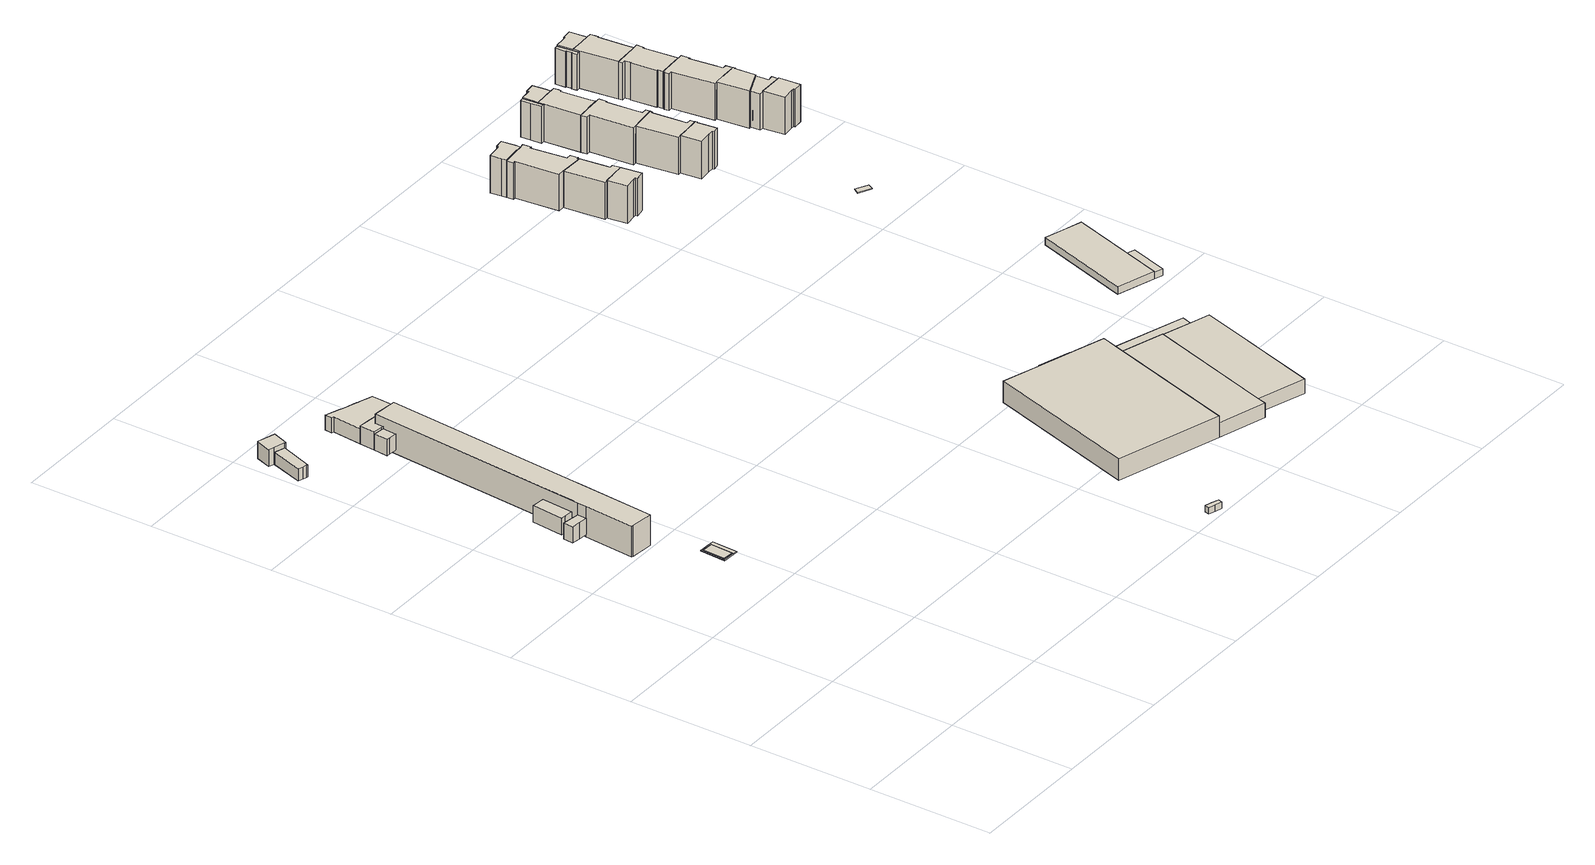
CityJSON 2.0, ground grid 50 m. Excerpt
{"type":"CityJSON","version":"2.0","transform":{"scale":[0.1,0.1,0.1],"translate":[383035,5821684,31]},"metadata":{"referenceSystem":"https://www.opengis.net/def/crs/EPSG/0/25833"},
"CityObjects":{
"building1":{"type":"Building","attributes":{"Gemeindeschluessel":"11000005","BezugspunktDach":"2200","function":"31001_3095","measuredHeight":6.59,"storeysAboveGround":1},"address":[{"country":"Germany","locality":"Berlin","thoroughfareNumber":"54 (4)","thoroughfareName":"Siemensdamm"}],"geometry":[{"type":"Solid","lod":"1","boundaries":[[[[0,1,2,3,4,5]],[[6,7,8,9,10,11]],[[6,11,5,4]],[[7,6,4,3]],[[8,7,3,2]],[[9,8,2,1]],[[10,9,1,0]],[[11,10,0,5]]]]}]},
"building2":{"type":"Building","attributes":{"Gemeindeschluessel":"11000005","BezugspunktDach":"2200","function":"31001_2100","measuredHeight":0.165,"storeysAboveGround":1},"address":[{"country":"Germany","locality":"Berlin","thoroughfareNumber":"62 (13)","thoroughfareName":"Siemensdamm"}],"geometry":[{"type":"Solid","lod":"1","boundaries":[[[[12,13,14,15]],[[16,17,18,19]],[[16,19,15,14]],[[17,16,14,13]],[[18,17,13,12]],[[19,18,12,15]]]]}]},
"building3":{"type":"Building","attributes":{"Gemeindeschluessel":"11000005","BezugspunktDach":"2200","function":"51009_1610","measuredHeight":0.232,"storeysAboveGround":0},"address":[{"country":"Germany","locality":"Berlin"}],"geometry":[{"type":"Solid","lod":"1","boundaries":[[[[20,21,22,23,24,25],[12,15,14,13]],[[26,27,28,29,30,31],[32,33,34,35]],[[26,31,25,24]],[[27,26,24,23]],[[28,27,23,22]],[[29,28,22,21]],[[30,29,21,20]],[[31,30,20,25]],[[32,35,13,14]],[[33,32,14,15]],[[34,33,15,12]],[[35,34,12,13]]]]}]},
"building4":{"type":"Building","attributes":{"Gemeindeschluessel":"11000005","BezugspunktDach":"2200","function":"31001_3095","measuredHeight":6.67,"storeysAboveGround":1},"address":[{"country":"Germany","locality":"Berlin","thoroughfareNumber":"54 (1)","thoroughfareName":"Siemensdamm"}],"geometry":[{"type":"Solid","lod":"1","boundaries":[[[[36,37,38,39,40,41,42,43,44,45]],[[46,47,48,49,50,51,52,53,54,55]],[[46,55,45,44]],[[47,46,44,43]],[[48,47,43,42]],[[49,48,42,41]],[[50,49,41,40]],[[51,50,40,39]],[[52,51,39,38]],[[53,52,38,37]],[[54,53,37,36]],[[55,54,36,45]]]]}]},
"building5":{"type":"Building","attributes":{"Gemeindeschluessel":"11000005","function":"51009_1610"},"address":[{"country":"Germany","locality":"Berlin"}],"children":["building5-1","building5-2"]},
"building5-1":{"type":"BuildingPart","attributes":{"BezugspunktDach":"2200","measuredHeight":7.53,"storeysAboveGround":0},"parents":["building5"],"geometry":[{"type":"MultiSurface","lod":"1","boundaries":[[[56,57,58,59,60,61,62,63]],[[64,65,66,67,68,69,70,71]],[[64,71,63,62]],[[65,64,62,61]],[[66,65,61,60]],[[67,66,60,59]],[[68,67,59,58]],[[69,68,58,57]],[[70,72,73,74,57,56]],[[71,70,56,63]],[[75,73,72,70,76]],[[77,75,69,74,73]]]}]},
"building5-2":{"type":"BuildingPart","attributes":{"BezugspunktDach":"2200","measuredHeight":5.15,"storeysAboveGround":0},"parents":["building5"],"geometry":[{"type":"MultiSurface","lod":"1","boundaries":[[[78,79,80,81,74,73,72,82]],[[70,75,69,68,83,84,85,86]],[[70,86,82,72]],[[68,69,74,81]],[[83,68,81,80]],[[84,83,80,79]],[[85,84,79,78]],[[86,85,78,82]],[[75,70,72,73]],[[75,73,74,69,87]]]}]},
"building6":{"type":"Building","attributes":{"Gemeindeschluessel":"11000005","BezugspunktDach":"2200","function":"31001_3095","measuredHeight":12.48,"storeysAboveGround":1},"address":[{"country":"Germany","locality":"Berlin","thoroughfareNumber":"54 (2)","thoroughfareName":"Siemensdamm"}],"geometry":[{"type":"Solid","lod":"1","boundaries":[[[[88,89,90,91,92,93,94]],[[95,96,97,98,99,100,101]],[[95,101,94,93]],[[96,95,93,92]],[[97,96,92,91]],[[98,97,91,90]],[[99,98,90,89]],[[100,99,89,88]],[[101,100,88,94]]]]}]},
"building7":{"type":"Building","attributes":{"Gemeindeschluessel":"11000005","BezugspunktDach":"2200","function":"51009_1610","measuredHeight":12.48,"storeysAboveGround":0},"address":[{"country":"Germany","locality":"Berlin"}],"geometry":[{"type":"Solid","lod":"1","boundaries":[[[[88,89,102,103,90,104,91,105,106,107,92,93,94]],[[95,96,108,109,110,97,111,98,112,113,99,100,101]],[[95,101,94,93]],[[96,95,93,92]],[[108,96,92,107]],[[109,108,107,106]],[[110,109,106,105]],[[97,110,105,91]],[[111,97,91,104]],[[98,111,104,90]],[[112,98,90,103]],[[113,112,103,102]],[[99,113,102,89]],[[100,99,89,88]],[[101,100,88,94]]]]}]},
"building8":{"type":"Building","attributes":{"name":"S-Bf. Wernerwerk","Gemeindeschluessel":"11000005","function":"31001_3095"},"address":[{"country":"Germany","locality":"Berlin","thoroughfareNumber":"54","thoroughfareName":"Siemensdamm"}],"children":["building8-1","building8-2","building8-3"]},
"building8-1":{"type":"BuildingPart","attributes":{"BezugspunktDach":"2200","measuredHeight":6.14,"storeysAboveGround":1},"parents":["building8"],"geometry":[{"type":"MultiSurface","lod":"1","boundaries":[[[114,115,116,117,118,119,120,121,122,123,124,125,126,127,128,129,130,131,132]],[[133,134,135,136,137,138,139,140,141,142,143,144,145,146,147,148,149,150,151]],[[133,151,132,131]],[[134,133,131,130]],[[135,134,130,129]],[[136,135,129,128]],[[137,136,128,127]],[[138,137,127,126]],[[139,138,126,125]],[[140,139,125,124]],[[141,140,124,123]],[[142,141,123,122]],[[143,142,122,121]],[[144,143,121,120]],[[145,144,120,119]],[[146,145,119,118]],[[147,146,118,117]],[[148,147,117,116]],[[149,148,116,115]],[[150,149,115,114]],[[151,152,153,132]],[[150,114,153,154,152]]]}]},
"building8-2":{"type":"BuildingPart","attributes":{"BezugspunktDach":"2200","measuredHeight":8.66,"storeysAboveGround":1},"parents":["building8"],"geometry":[{"type":"MultiSurface","lod":"1","boundaries":[[[155,156,157,158,159,160,161]],[[151,152,150,162,163,164,165]],[[151,165,161,160]],[[153,132,151,160,159]],[[150,114,153,152,159,158]],[[162,150,158,157]],[[163,162,157,156]],[[166,167,168,156,155]],[[169,170,166,164,155,161]],[[152,151,132,153]],[[171,152,153,114,150]],[[164,163,168,167,166]],[[165,164,166,170,169]]]}]},
"building8-3":{"type":"BuildingPart","attributes":{"BezugspunktDach":"2200","measuredHeight":7.4,"storeysAboveGround":1},"parents":["building8"],"geometry":[{"type":"MultiSurface","lod":"1","boundaries":[[[172,173,167,170,174]],[[165,163,175,176,177]],[[165,177,174,170]],[[175,163,167,173]],[[176,175,173,172]],[[177,176,172,174]],[[163,178,164,166,167]],[[170,166,164,165]]]}]},
"building9":{"type":"Building","attributes":{"Gemeindeschluessel":"11000005","BezugspunktDach":"2200","function":"31001_3095","measuredHeight":4.42,"storeysAboveGround":1},"address":[{"country":"Germany","locality":"Berlin","thoroughfareNumber":"54 (3)","thoroughfareName":"Siemensdamm"}],"geometry":[{"type":"Solid","lod":"1","boundaries":[[[[179,180,181,182,183,184,185]],[[139,140,141,142,143,186,187]],[[139,187,185,184]],[[140,139,184,183]],[[141,140,183,182]],[[142,141,182,181]],[[143,142,181,180]],[[186,143,180,179]],[[187,186,179,185]]]]}]},
"building10":{"type":"Building","attributes":{"Gemeindeschluessel":"11000005","BezugspunktDach":"2200","function":"51009_1610","measuredHeight":4.42,"storeysAboveGround":0},"address":[{"country":"Germany","locality":"Berlin"}],"geometry":[{"type":"Solid","lod":"1","boundaries":[[[[188,179,189,180,181,182,183,184,185]],[[139,140,141,142,143,190,186,191,187]],[[139,187,185,184]],[[140,139,184,183]],[[141,140,183,182]],[[142,141,182,181]],[[143,142,181,180]],[[190,143,180,189]],[[186,190,189,179]],[[191,186,179,188]],[[187,191,188,185]]]]}]},
"building11":{"type":"Building","attributes":{"Gemeindeschluessel":"11000005","BezugspunktDach":"2200","function":"51009_1610","measuredHeight":4.25,"storeysAboveGround":0},"address":[{"country":"Germany","locality":"Berlin"}],"geometry":[{"type":"Solid","lod":"1","boundaries":[[[[192,193,194,195,196,197]],[[198,199,200,201,202,203]],[[198,203,197,196]],[[199,198,196,195]],[[200,199,195,194]],[[201,200,194,193]],[[202,201,193,192]],[[203,202,192,197]]]]}]},
"building12":{"type":"Building","attributes":{"Gemeindeschluessel":"11000005","BezugspunktDach":"2200","function":"31001_2143","measuredHeight":8.75,"storeysAboveGround":2},"address":[{"country":"Germany","locality":"Berlin","thoroughfareNumber":"59","thoroughfareName":"Siemensdamm"}],"geometry":[{"type":"Solid","lod":"1","boundaries":[[[[204,205,206,207,208,209,210,211]],[[212,213,214,215,216,217,218,219]],[[212,219,211,210]],[[213,212,210,209]],[[214,213,209,208]],[[215,214,208,207]],[[216,215,207,206]],[[217,216,206,205]],[[218,217,205,204]],[[219,218,204,211]]]]}]},
"building13":{"type":"Building","attributes":{"Gemeindeschluessel":"11000005","BezugspunktDach":"2200","function":"51009_1610","measuredHeight":4.96,"storeysAboveGround":0},"address":[{"country":"Germany","locality":"Berlin"}],"geometry":[{"type":"Solid","lod":"1","boundaries":[[[[220,221,222,223]],[[224,225,226,227]],[[224,227,223,222]],[[225,224,222,221]],[[226,225,221,220]],[[227,226,220,223]]]]}]},
"building14":{"type":"Building","attributes":{"Gemeindeschluessel":"11000005","BezugspunktDach":"2200","function":"31001_2143","measuredHeight":5.96,"storeysAboveGround":2},"address":[{"country":"Germany","locality":"Berlin","thoroughfareNumber":"60","thoroughfareName":"Siemensdamm"}],"geometry":[{"type":"Solid","lod":"1","boundaries":[[[[228,229,230,231,232]],[[233,234,235,236,237]],[[233,237,232,231]],[[234,233,231,230]],[[235,234,230,229]],[[236,235,229,228]],[[237,236,228,232]]]]}]},
"building15":{"type":"Building","attributes":{"Gemeindeschluessel":"11000005","BezugspunktDach":"2200","function":"31001_2143","measuredHeight":5.74,"storeysAboveGround":2},"address":[{"country":"Germany","locality":"Berlin","thoroughfareNumber":"61","thoroughfareName":"Siemensdamm"}],"geometry":[{"type":"Solid","lod":"1","boundaries":[[[[238,239,240,241,242,243]],[[244,245,246,247,248,249]],[[244,249,243,242]],[[245,244,242,241]],[[246,245,241,240]],[[247,246,240,239]],[[248,247,239,238]],[[249,248,238,243]]]]}]},
"building16":{"type":"Building","attributes":{"Gemeindeschluessel":"11000005","BezugspunktDach":"2200","function":"51009_1610","measuredHeight":5.2,"storeysAboveGround":0},"address":[{"country":"Germany","locality":"Berlin"}],"geometry":[{"type":"Solid","lod":"1","boundaries":[[[[250,251,252,253,254]],[[216,255,245,244,217]],[[216,217,254,253]],[[255,216,253,252]],[[245,255,252,251]],[[244,245,251,250]],[[217,244,250,254]]]]}]},
"building17":{"type":"Building","attributes":{"Gemeindeschluessel":"11000004","function":"31001_1010"},"address":[{"country":"Germany","locality":"Berlin","thoroughfareNumber":"77, 77A, 77B","thoroughfareName":"Heilmannring"}],"children":["building17-1","building17-2","building17-3","building17-4"]},
"building17-1":{"type":"BuildingPart","attributes":{"BezugspunktDach":"2200","measuredHeight":15.69,"storeysAboveGround":4},"parents":["building17"],"geometry":[{"type":"MultiSurface","lod":"1","boundaries":[[[256,257,258,259,260,261,262,263,264,265,266,267,268,269,270,271,272,273,274,275]],[[276,277,278,279,280,281,282,283,284,285,286,287,288,289,290,291,292,293,294,295]],[[278,277,273,272]],[[279,278,272,271]],[[280,279,271,270]],[[281,280,270,269]],[[282,281,269,268]],[[283,282,268,267]],[[284,283,267,266]],[[285,284,266,265]],[[286,285,265,264]],[[287,286,264,263]],[[288,287,263,262]],[[289,296,290]],[[292,291,259,258]],[[293,292,258,257]],[[294,293,257,256]],[[295,294,256,275]],[[276,297,298,274]],[[295,275,298,297]],[[277,276,274,273]],[[289,288,262,261]],[[290,296,299,260]],[[261,299,296,289]],[[291,290,260,259]]]}]},
"building17-2":{"type":"BuildingPart","attributes":{"BezugspunktDach":"2200","measuredHeight":15.95,"storeysAboveGround":4},"parents":["building17"],"geometry":[{"type":"MultiSurface","lod":"1","boundaries":[[[300,301,302,303,304,305,306,307,308,309,310]],[[311,312,313,314,315,316,277,297,295,317,318]],[[311,318,310,309]],[[312,311,309,308]],[[313,312,308,307]],[[314,313,307,306]],[[315,314,306,305]],[[316,315,305,304]],[[277,316,304,303]],[[298,274,273,319,303,302]],[[276,320,277,276,321]],[[295,275,298,297,302,301]],[[317,295,301,300]],[[318,317,300,310]],[[297,320,276,274,298]],[[321,276,277,319,273,274]],[[297,298,275,295]]]}]},
"building17-3":{"type":"BuildingPart","attributes":{"BezugspunktDach":"2200","measuredHeight":15.73,"storeysAboveGround":4},"parents":["building17"],"geometry":[{"type":"MultiSurface","lod":"1","boundaries":[[[322,323,324,325,326,327,328,329,330,331,332,333]],[[296,289,288,334,335,336,337,338,339,340,341,291]],[[299,260,259,333,332]],[[261,299,296,332,331]],[[262,261,331,330]],[[334,288,330,329]],[[335,334,329,328]],[[336,335,328,327]],[[337,336,327,326]],[[338,337,326,325]],[[341,340,323,322]],[[291,341,322,333]],[[296,290,260,299]],[[291,259,260,290]],[[289,296,299,261]],[[288,289,261,262]],[[339,342,343,324]],[[338,325,343,342]],[[340,339,324,323]]]}]},
"building17-4":{"type":"BuildingPart","attributes":{"BezugspunktDach":"2200","measuredHeight":15.92,"storeysAboveGround":4},"parents":["building17"],"geometry":[{"type":"MultiSurface","lod":"1","boundaries":[[[344,345,346,347,348,349,350,351]],[[342,338,352,353,354,355,356,340]],[[343,324,323,340,339,342,340,351,350]],[[325,343,342,350,349]],[[352,338,349,348]],[[353,352,348,347]],[[354,353,347,346]],[[355,354,346,345]],[[356,355,345,344]],[[340,356,344,351]],[[342,339,324,343]],[[339,340,323,324]],[[338,357,342,343,325]]]}]},
"building18":{"type":"Building","attributes":{"Gemeindeschluessel":"11000005","function":"51009_1611"},"address":[{"country":"Germany","locality":"Berlin"}],"children":["building18-1","building18-2"]},
"building18-1":{"type":"BuildingPart","attributes":{"BezugspunktDach":"2200","measuredHeight":3.74,"storeysAboveGround":0},"parents":["building18"],"geometry":[{"type":"MultiSurface","lod":"1","boundaries":[[[358,359,360,361,362]],[[363,364,365,366,367]],[[363,367,362,361]],[[364,363,361,360]],[[365,364,360,359]],[[368,369,370,366,365,359,358]],[[367,366,358,362]],[[366,370,369,368]]]}]},
"building18-2":{"type":"BuildingPart","attributes":{"BezugspunktDach":"2200","measuredHeight":2.61,"storeysAboveGround":0},"parents":["building18"],"geometry":[{"type":"Solid","lod":"1","boundaries":[[[[371,372,369,368]],[[370,373,374,366]],[[373,370,369,372]],[[374,373,372,371]],[[366,374,371,368]],[[370,366,368,369]]]]}]},
"building19":{"type":"Building","attributes":{"Gemeindeschluessel":"11000004","function":"31001_1010"},"address":[{"country":"Germany","locality":"Berlin","thoroughfareNumber":"75, 75A, 75B, 75C","thoroughfareName":"Heilmannring"}],"children":["building19-1","building19-2","building19-3","building19-4","building19-5","building19-6"]},
"building19-1":{"type":"BuildingPart","attributes":{"BezugspunktDach":"2200","measuredHeight":15.82,"storeysAboveGround":4},"parents":["building19"],"geometry":[{"type":"MultiSurface","lod":"1","boundaries":[[[375,376,377,378,379,380,381,382,383,384,385,386,387,388,389,390,391]],[[392,393,394,395,396,397,398,399,400,401,402,403,404,405,406,407,408]],[[392,409,410,409]],[[394,393,389,388]],[[395,394,388,387]],[[396,395,387,386]],[[397,396,386,385]],[[398,397,385,384]],[[399,398,384,383]],[[400,399,383,382]],[[401,400,382,381]],[[402,401,381,380]],[[405,404,378,377]],[[406,405,377,376]],[[407,406,376,375]],[[408,407,375,391]],[[392,408,391,390]],[[409,410,389,393]],[[410,409,392,390]],[[403,411,412,379]],[[402,380,412,411]],[[403,379,378,404,413]]]}]},
"building19-2":{"type":"BuildingPart","attributes":{"BezugspunktDach":"2200","measuredHeight":15.74,"storeysAboveGround":4},"parents":["building19"],"geometry":[{"type":"MultiSurface","lod":"1","boundaries":[[[414,415,416,417,418,419,420,421,422,380,412,378]],[[411,402,423,424,425,426,427,428,429,430,431,404]],[[379,378,404,378,412]],[[423,402,380,422]],[[424,423,422,421]],[[425,424,421,420]],[[426,425,420,419]],[[427,426,419,418]],[[428,427,418,417]],[[431,430,415,414]],[[404,431,414,378]],[[411,403,379,412]],[[403,404,378,379]],[[402,411,412,380]],[[429,432,433,416]],[[433,434,432,428,417]],[[430,429,416,415]]]}]},
"building19-3":{"type":"BuildingPart","attributes":{"BezugspunktDach":"2200","measuredHeight":15.85,"storeysAboveGround":4},"parents":["building19"],"geometry":[{"type":"MultiSurface","lod":"1","boundaries":[[[435,436,437,438,439,440,441,442,443,444]],[[432,428,445,446,447,448,449,450,451,430]],[[433,416,415,452,444,443]],[[428,417,433,432,443,442]],[[445,428,442,441]],[[446,445,441,440]],[[447,446,440,439]],[[448,447,439,438]],[[449,448,438,437]],[[450,449,437,436]],[[451,450,436,435]],[[430,451,435,444]],[[432,429,416,433]],[[429,430,452,415,416]],[[432,433,417,428]]]}]},
"building19-4":{"type":"BuildingPart","attributes":{"BezugspunktDach":"2200","measuredHeight":15.78,"storeysAboveGround":4},"parents":["building19"],"geometry":[{"type":"MultiSurface","lod":"1","boundaries":[[[453,454,455,456,457,458,459,460,461,462,463,464]],[[465,466,467,468,469,470,471,393,409,408,472,473]],[[467,466,462,461]],[[468,467,461,460]],[[469,468,460,459]],[[470,469,459,458]],[[471,470,458,457]],[[393,471,457,456]],[[410,389,456,455]],[[408,391,390,410,455,454]],[[472,408,454,453]],[[474,475,472,453,464]],[[465,476,477,463]],[[473,464,477,476]],[[465,463,462,466]],[[409,393,389,410]],[[392,390,391,408,478]],[[392,409,410,390]],[[473,472,475,474]]]}]},
"building19-5":{"type":"BuildingPart","attributes":{"BezugspunktDach":"2200","measuredHeight":15.69,"storeysAboveGround":4},"parents":["building19"],"geometry":[{"type":"MultiSurface","lod":"1","boundaries":[[[464,477,462,479,480,481,482,483,484]],[[485,486,487,488,489,466,476,473,490]],[[485,490,484,483]],[[486,485,483,482]],[[487,486,482,481]],[[488,487,481,480]],[[489,488,480,479]],[[466,489,479,462]],[[463,462,477]],[[477,476,477,464]],[[491,474,473,464,484]],[[476,465,463,477]],[[465,466,462,463]],[[476,477,464,473]],[[490,473,474,491]]]}]},
"building19-6":{"type":"BuildingPart","attributes":{"BezugspunktDach":"2200","measuredHeight":15.01,"storeysAboveGround":4},"parents":["building19"],"geometry":[{"type":"MultiSurface","lod":"1","boundaries":[[[492,493,475,491,494]],[[490,472,495,496,497]],[[490,497,494,491]],[[495,472,475,493]],[[496,495,493,492]],[[497,496,492,494]],[[472,473,474,475]],[[490,491,474,473]]]}]},
"building20":{"type":"Building","attributes":{"Gemeindeschluessel":"11000005","BezugspunktDach":"2200","function":"31001_2412","measuredHeight":0.353,"storeysAboveGround":1},"address":[{"country":"Germany","locality":"Berlin","thoroughfareNumber":"59","thoroughfareName":"Siemensdamm"}],"geometry":[{"type":"Solid","lod":"1","boundaries":[[[[498,499,500,501]],[[502,503,504,505]],[[502,505,501,500]],[[503,502,500,499]],[[504,503,499,498]],[[505,504,498,501]]]]}]},
"building21":{"type":"Building","attributes":{"Gemeindeschluessel":"11000004","function":"31001_1010"},"address":[{"country":"Germany","locality":"Berlin","thoroughfareNumber":"73, 73A, 73B, 73C, 73D","thoroughfareName":"Heilmannring"}],"children":["building21-1","building21-2","building21-3","building21-4","building21-5","building21-6","building21-7","building21-8"]},
"building21-1":{"type":"BuildingPart","attributes":{"BezugspunktDach":"2200","measuredHeight":15.73,"storeysAboveGround":4},"parents":["building21"],"geometry":[{"type":"MultiSurface","lod":"1","boundaries":[[[506,507,508,509,510,511,512,513,514,515,516,517,518,519,520,521,522,523,524,525]],[[526,527,528,529,530,531,532,533,534,535,536,537,538,539,540,541,542,543,544,545]],[[526,545,525,524]],[[527,526,524,523]],[[530,529,521,520]],[[531,530,520,519]],[[532,531,519,518]],[[533,532,518,517]],[[534,533,517,516]],[[535,534,516,515]],[[536,535,515,514]],[[537,536,514,513]],[[538,537,513,512]],[[539,538,512,511]],[[542,541,509,508]],[[543,542,508,507]],[[544,543,507,506]],[[545,544,506,525]],[[528,546,547,522]],[[523,547,546,527]],[[548,528,522,521,529]],[[540,549,550,510]],[[539,511,550,549]],[[540,510,509,541,551]]]}]},
"building21-2":{"type":"BuildingPart","attributes":{"BezugspunktDach":"2200","measuredHeight":15.72,"storeysAboveGround":4},"parents":["building21"],"geometry":[{"type":"MultiSurface","lod":"1","boundaries":[[[552,553,554,555,556,557,558,559,560,561,562,563,564,565,566,567,568]],[[569,570,571,572,573,574,575,529,546,527,576,577,578,579,580,581,582]],[[571,570,566,565]],[[572,571,565,564]],[[573,572,564,563]],[[574,573,563,562]],[[575,574,562,561]],[[529,575,561,560]],[[547,522,521,560,559]],[[523,547,546,559,558]],[[576,527,558,557]],[[577,576,557,556]],[[578,577,556,555]],[[579,578,555,554]],[[580,579,554,553]],[[581,580,553,552]],[[582,581,552,568]],[[569,583,584,567]],[[582,585,568,584,583]],[[586,569,567,566,570]],[[546,528,522,547]],[[528,529,521,522]],[[527,546,547,523]]]}]},
"building21-3":{"type":"BuildingPart","attributes":{"BezugspunktDach":"2200","measuredHeight":15.74,"storeysAboveGround":4},"parents":["building21"],"geometry":[{"type":"MultiSurface","lod":"1","boundaries":[[[587,588,589,590,591,592,593,594,595]],[[549,539,596,597,598,599,600,601,541]],[[550,510,509,541,595,594]],[[539,549,594,593],[511,550,549,539]],[[596,539,593,592]],[[597,596,592,591]],[[598,597,591,590]],[[602,603,604,590,589]],[[605,602,599,589,588]],[[601,600,588,587]],[[541,601,587,595]],[[549,540,510,550]],[[540,541,509,510]],[[550,511,539,549]],[[599,606,603,602]],[[606,598,604,603]],[[607,600,599,602,605]]]}]},
"building21-4":{"type":"BuildingPart","attributes":{"BezugspunktDach":"2200","measuredHeight":15.75,"storeysAboveGround":4},"parents":["building21"],"geometry":[{"type":"MultiSurface","lod":"1","boundaries":[[[608,609,610,611,612,613,614,615,616,617,618,619]],[[620,621,622,623,624,625,626,570,583,582,627,628]],[[629,630,631,619,618]],[[620,628,632]],[[633,629,620,618,617]],[[622,621,617,616]],[[623,622,616,615]],[[624,623,615,614]],[[625,624,614,613]],[[626,625,613,612]],[[570,626,612,611]],[[584,567,569,567,566,634,611,610]],[[568,584,583,610,609]],[[627,582,609,608]],[[635,636,627,608,619]],[[620,632,630,629]],[[632,628,631,630]],[[621,620,629,633]],[[583,569,567,584]],[[570,634,566,567,569]],[[582,583,584,568]],[[628,627,636,635]]]}]},
"building21-5":{"type":"BuildingPart","attributes":{"BezugspunktDach":"2200","measuredHeight":15.89,"storeysAboveGround":4},"parents":["building21"],"geometry":[{"type":"MultiSurface","lod":"1","boundaries":[[[637,638,639,640,641,642,643,604,603,605]],[[606,598,644,645,646,647,648,649,650,600]],[[644,598,604,643]],[[645,644,643,642]],[[646,645,642,641]],[[647,646,641,640]],[[650,649,638,637]],[[600,650,637,605]],[[606,599,602,603]],[[600,605,602,651,599]],[[652,598,653,606,603,604]],[[648,654,655,639]],[[647,640,655,654]],[[656,648,639,638,649]]]}]},
"building21-6":{"type":"BuildingPart","attributes":{"BezugspunktDach":"2200","measuredHeight":15.6,"storeysAboveGround":4},"parents":["building21"],"geometry":[{"type":"MultiSurface","lod":"1","boundaries":[[[631,630,633,657,658,659,660,661,662]],[[663,664,665,666,667,621,632,628,668]],[[663,668,662,661]],[[664,663,661,660]],[[665,664,660,659]],[[666,665,659,658]],[[667,666,658,657]],[[621,667,657,633]],[[669,635,628,631,662]],[[632,620,629,630]],[[621,633,629,620]],[[628,632,630,631]],[[668,670,628,635,669]]]}]},
"building21-7":{"type":"BuildingPart","attributes":{"BezugspunktDach":"2200","measuredHeight":14.74,"storeysAboveGround":4},"parents":["building21"],"geometry":[{"type":"MultiSurface","lod":"1","boundaries":[[[671,672,673,674,675,636,669,676]],[[668,627,677,678,679,680,681,682]],[[668,682,676,669]],[[677,627,636,675]],[[678,677,675,674]],[[679,678,674,673]],[[680,679,673,672]],[[681,680,672,671]],[[682,681,671,676]],[[627,628,635,636]],[[668,683,669,635,628]]]}]},
"building21-8":{"type":"BuildingPart","attributes":{"BezugspunktDach":"2200","measuredHeight":15.65,"storeysAboveGround":4},"parents":["building21"],"geometry":[{"type":"MultiSurface","lod":"1","boundaries":[[[684,685,686,687,688,689,690,691]],[[654,647,692,693,694,695,696,649]],[[655,639,638,691,690]],[[640,655,654,690,689]],[[692,647,689,688]],[[693,692,688,687]],[[694,693,687,686]],[[695,694,686,685]],[[696,695,685,684]],[[649,696,684,691]],[[654,648,639,655]],[[648,649,638,639]],[[647,654,655,640]]]}]}
},
"vertices":[
[248,1724,86],[283,1720,86],[286,1757,86],[251,1762,86],[215,1767,86],[212,1729,86],[215,1767,20],[251,1762,20],[286,1757,20],[283,1720,20],[248,1724,20],[212,1729,20],
[479,1245,12],[484,1336,12],[438,1338,12],[434,1247,12],[438,1338,10],[484,1336,10],[479,1245,10],[434,1247,10],
[479,1238,12],[496,1238,12],[501,1342,12],[485,1342,12],[433,1344,12],[428,1241,12],[433,1344,9],[485,1342,9],[501,1342,9],[496,1238,9],[479,1238,9],[428,1241,9],[438,1338,9],[434,1247,9],[479,1245,9],[484,1336,9],
[254,1787,87],[313,1782,87],[316,1816,87],[401,1808,87],[405,1866,87],[321,1874,87],[324,1910,87],[265,1915,87],[246,1917,87],[233,1788,87],[246,1917,20],[265,1915,20],[324,1910,20],[321,1874,20],[405,1866,20],[401,1808,20],[316,1816,20],[313,1782,20],[254,1787,20],[233,1788,20],
[53,2864,87],[95,2851,87],[95,2850,87],[101,2849,87],[124,2911,87],[52,2934,87],[51,2930,87],[29,2872,87],[51,2930,18],[52,2934,18],[124,2911,18],[101,2849,18],[95,2850,18],[95,2851,18],[53,2864,18],[29,2872,18],[53,2864,68],[74,2857,68],[95,2851,68],[74,2857,18],[65,2860,18],[74,2857,58],
[30,2729,68],[46,2724,68],[50,2722,68],[95,2850,68],[10,2736,68],[50,2722,18],[46,2724,18],[30,2729,18],[10,2736,18],[76,2857,18],
[272,1517,135],[363,1508,135],[462,2646,135],[363,2655,135],[286,1757,135],[283,1720,135],[265,1518,135],[283,1720,10],[286,1757,10],[363,2655,10],[462,2646,10],[363,1508,10],[272,1517,10],[265,1518,10],
[389,1810,135],[394,1867,135],[393,2653,135],[355,2564,135],[299,1912,135],[288,1784,135],[288,1784,10],[299,1912,10],[355,2564,10],[393,2653,10],[394,1867,10],[389,1810,10],
[396,2679,86],[499,2668,86],[509,2667,86],[510,2677,86],[516,2772,86],[510,2773,86],[464,2789,86],[458,2790,86],[452,2793,86],[399,2810,86],[396,2811,86],[394,2812,86],[387,2815,86],[341,2832,86],[333,2835,86],[325,2838,86],[322,2809,86],[331,2807,86],[319,2688,86],[331,2807,25],[322,2809,25],[325,2838,25],[333,2835,25],[341,2832,25],[387,2815,25],[394,2812,25],[396,2811,25],[399,2810,25],[452,2793,25],[458,2790,25],[464,2789,25],[510,2773,25],[516,2772,25],[510,2677,25],[509,2667,25],[499,2668,25],[396,2679,25],[319,2688,25],[358,2683,25],[358,2683,86],[358,2683,75],
[352,2621,99],[385,2617,99],[390,2617,99],[396,2679,99],[358,2683,99],[319,2688,99],[313,2625,99],[390,2617,25],[385,2617,25],[352,2621,25],[313,2625,25],[352,2621,91],[385,2617,91],[385,2617,42],[313,2625,58],[313,2625,91],[362,2683,25],
[323,2567,91],[378,2562,91],[308,2568,91],[378,2562,25],[323,2567,25],[308,2568,25],[353,2621,25],
[452,2667,69],[458,2790,69],[452,2793,69],[399,2810,69],[396,2811,69],[394,2812,69],[378,2675,69],[452,2667,25],[378,2675,25],
[395,2673,69],[453,2673,69],[453,2673,25],[395,2673,25],
[1627,14,48],[1655,6,48],[1661,24,48],[1633,33,48],[1605,42,48],[1599,23,48],[1605,42,22],[1633,33,22],[1661,24,22],[1655,6,22],[1627,14,22],[1599,23,22],
[2049,287,92],[2217,830,92],[2232,876,92],[2238,897,92],[2133,930,92],[2003,970,92],[1816,1028,92],[1626,417,92],[1816,1028,5],[2003,970,5],[2133,930,5],[2238,897,5],[2232,876,5],[2217,830,5],[2049,287,5],[1626,417,5],
[2133,930,54],[2148,978,54],[2018,1018,54],[2003,970,54],[2018,1018,4],[2148,978,4],[2133,930,4],[2003,970,4],
[2243,228,65],[2254,265,65],[2411,770,65],[2217,830,65],[2049,287,65],[2217,830,6],[2411,770,6],[2254,265,6],[2243,228,6],[2049,287,6],
[2450,204,63],[2607,709,63],[2591,714,63],[2532,732,63],[2411,770,63],[2254,265,63],[2411,770,5],[2532,732,5],[2591,714,5],[2607,709,5],[2450,204,5],[2254,265,5],
[2411,770,57],[2532,732,57],[2547,778,57],[2232,876,57],[2217,830,57],[2547,778,5],
[1934,3152,161],[1943,3153,161],[1962,2981,161],[1987,2981,161],[2016,2980,161],[2069,2979,161],[2082,2981,161],[2081,2988,161],[2088,2989,161],[2086,3000,161],[2084,3019,161],[2064,3018,161],[2061,3039,161],[2045,3159,161],[2053,3161,161],[2051,3173,161],[2049,3192,161],[2029,3189,161],[1990,3185,161],[1931,3179,161],[1990,3185,12],[2029,3189,12],[2049,3192,12],[2051,3173,12],[2053,3161,12],[2045,3159,12],[2061,3039,12],[2064,3018,12],[2084,3019,12],[2086,3000,12],[2088,2989,12],[2081,2988,12],[2082,2981,12],[2069,2979,12],[2016,2980,12],[1987,2981,12],[1962,2981,12],[1943,3153,12],[1934,3152,12],[1931,3179,12],[2034,2980,12],[1985,3185,12],[1985,3185,161],[2034,2980,161],
[1928,3198,164],[1931,3179,164],[1985,3185,164],[2029,3189,164],[2026,3211,164],[2021,3255,164],[2019,3263,164],[1986,3258,164],[1986,3251,164],[1933,3244,164],[1923,3242,164],[1933,3244,12],[1986,3251,12],[1986,3258,12],[2019,3263,12],[2021,3255,12],[2026,3211,12],[1928,3198,12],[1923,3242,12],[2029,3189,86],[1986,3185,12],[1990,3185,61],
[2006,2819,162],[2016,2819,162],[2054,2823,162],[2112,2828,162],[2117,2828,162],[2112,2862,162],[2097,2860,162],[2095,2876,162],[2082,2981,162],[2069,2979,162],[2034,2980,162],[1987,2981,162],[2095,2876,12],[2097,2860,12],[2112,2862,12],[2117,2828,12],[2112,2828,12],[2054,2823,12],[2016,2819,12],[2006,2819,12],[2064,2824,12],[2064,2824,162],
[2028,2741,165],[2075,2747,165],[2086,2748,165],[2088,2740,165],[2124,2746,165],[2112,2828,165],[2064,2824,165],[2016,2819,165],[2124,2746,12],[2088,2740,12],[2086,2748,12],[2075,2747,12],[2028,2741,12],[2067,2824,12],
[2739,1030,56],[2860,1416,56],[2784,1440,56],[2708,1463,56],[2586,1078,56],[2708,1463,26],[2784,1440,26],[2860,1416,26],[2739,1030,26],[2586,1078,26],[2739,1030,52],[2786,1179,52],[2786,1179,26],
[2775,1018,52],[2822,1167,52],[2822,1167,26],[2775,1018,26],
[2321,3110,161],[2337,3111,161],[2353,2938,161],[2368,2940,161],[2403,2944,161],[2474,2952,161],[2472,2970,161],[2452,2968,161],[2449,2993,161],[2437,3109,161],[2442,3111,161],[2441,3123,161],[2440,3142,161],[2434,3142,161],[2419,3141,161],[2335,3135,161],[2318,3134,161],[2335,3135,10],[2419,3141,10],[2434,3142,10],[2440,3142,10],[2441,3123,10],[2442,3111,10],[2437,3109,10],[2449,2993,10],[2452,2968,10],[2472,2970,10],[2474,2952,10],[2403,2944,10],[2368,2940,10],[2353,2938,10],[2337,3111,10],[2321,3110,10],[2318,3134,10],[2368,3138,10],[2368,3138,161],[2418,2946,10],[2418,2946,161],[2370,2940,10],
[2389,2775,161],[2401,2776,161],[2438,2779,161],[2505,2784,161],[2503,2805,161],[2484,2804,161],[2481,2830,161],[2469,2942,161],[2475,2943,161],[2475,2943,10],[2469,2942,10],[2481,2830,10],[2484,2804,10],[2503,2805,10],[2505,2784,10],[2438,2779,10],[2401,2776,10],[2389,2775,10],[2451,2780,10],[2451,2780,161],[2451,2780,87],
[2410,2693,163],[2461,2698,163],[2485,2700,163],[2488,2693,163],[2512,2697,163],[2502,2775,163],[2506,2777,163],[2505,2784,163],[2451,2780,163],[2401,2776,163],[2506,2777,10],[2502,2775,10],[2512,2697,10],[2488,2693,10],[2485,2700,10],[2461,2698,10],[2410,2693,10],[2401,2776,124],
[2303,3279,163],[2318,3134,163],[2368,3138,163],[2419,3141,163],[2416,3162,163],[2403,3278,163],[2408,3279,163],[2407,3290,163],[2405,3307,163],[2386,3306,163],[2351,3304,163],[2301,3301,163],[2351,3304,10],[2386,3306,10],[2405,3307,10],[2407,3290,10],[2408,3279,10],[2403,3278,10],[2416,3162,10],[2303,3279,10],[2301,3301,10],[2301,3301,160],[2303,3279,160],[2344,3303,10],[2344,3303,163],[2332,3135,10],
[2384,3329,163],[2378,3378,163],[2339,3374,163],[2340,3366,163],[2337,3366,163],[2295,3362,163],[2337,3366,10],[2340,3366,10],[2339,3374,10],[2378,3378,10],[2384,3329,10],[2295,3362,10],[2295,3362,160],
[2285,3322,160],[2289,3278,160],[2281,3360,160],[2289,3278,10],[2285,3322,10],[2281,3360,10],
[2673,2162,25],[2684,2183,25],[2636,2209,25],[2623,2187,25],[2636,2209,22],[2684,2183,22],[2673,2162,22],[2623,2187,22],
[2709,3034,161],[2725,3035,161],[2748,2867,161],[2757,2868,161],[2799,2870,161],[2866,2874,161],[2865,2884,161],[2863,2902,161],[2847,2902,161],[2844,2923,161],[2843,2927,161],[2829,3033,161],[2833,3033,161],[2833,3041,161],[2830,3066,161],[2810,3065,161],[2773,3063,161],[2709,3059,161],[2710,3053,161],[2707,3052,161],[2710,3053,11],[2709,3059,11],[2773,3063,11],[2810,3065,11],[2830,3066,11],[2833,3041,11],[2833,3033,11],[2829,3033,11],[2843,2927,11],[2844,2923,11],[2847,2902,11],[2863,2902,11],[2865,2884,11],[2866,2874,11],[2799,2870,11],[2757,2868,11],[2748,2867,11],[2725,3035,11],[2709,3034,11],[2707,3052,11],[2759,3062,11],[2759,3062,161],[2792,3064,11],[2809,2871,11],[2809,2871,161],[2795,2870,11],
[2675,3204,162],[2690,3205,162],[2694,3182,162],[2691,3182,162],[2704,3079,162],[2707,3079,162],[2709,3059,162],[2759,3062,162],[2810,3065,162],[2808,3085,162],[2795,3202,162],[2800,3202,162],[2799,3214,162],[2798,3230,162],[2777,3228,162],[2740,3225,162],[2673,3220,162],[2740,3225,11],[2777,3228,11],[2798,3230,11],[2799,3214,11],[2800,3202,11],[2795,3202,11],[2808,3085,11],[2707,3079,11],[2704,3079,11],[2691,3182,11],[2694,3182,11],[2690,3205,11],[2675,3204,11],[2673,3220,11],[2725,3224,11],[2725,3224,162],[2673,3220,49],[2744,3225,11],
[2772,2740,163],[2779,2743,163],[2821,2761,163],[2870,2782,163],[2863,2865,163],[2867,2865,163],[2866,2874,163],[2809,2871,163],[2757,2868,163],[2867,2865,11],[2863,2865,11],[2870,2782,11],[2821,2761,11],[2779,2743,11],[2772,2740,11],[2821,2761,159],[2824,2763,159],[2870,2782,159],[2779,2743,159],[2824,2763,11],[2779,2743,97],
[2654,3370,163],[2673,3220,163],[2725,3224,163],[2777,3228,163],[2774,3250,163],[2763,3369,163],[2767,3369,163],[2765,3383,163],[2764,3400,163],[2744,3399,163],[2706,3397,163],[2651,3395,163],[2706,3397,11],[2744,3399,11],[2764,3400,11],[2765,3383,11],[2767,3369,11],[2763,3369,11],[2774,3250,11],[2654,3370,11],[2651,3395,11],[2706,3397,162],[2697,3397,162],[2651,3395,162],[2697,3397,11],[2744,3399,162],[2777,3228,87],[2651,3395,158],[2654,3370,158],
[2783,2703,159],[2797,2703,159],[2830,2704,159],[2899,2705,159],[2897,2733,159],[2874,2731,159],[2873,2749,159],[2873,2749,11],[2874,2731,11],[2897,2733,11],[2899,2705,11],[2830,2704,11],[2797,2703,11],[2783,2703,11],[2821,2761,81],[2870,2782,87],[2829,2765,11],[2848,2704,11],[2848,2704,159],[2827,2704,11],
[2742,3420,162],[2737,3469,162],[2697,3466,162],[2698,3461,162],[2690,3460,162],[2643,3456,162],[2690,3460,11],[2698,3461,11],[2697,3466,11],[2737,3469,11],[2742,3420,11],[2643,3456,11],[2643,3456,158],[2650,3400,11],
[2633,3412,158],[2636,3413,158],[2639,3390,158],[2636,3389,158],[2639,3369,158],[2629,3454,158],[2639,3369,11],[2636,3389,11],[2639,3390,11],[2636,3413,11],[2633,3412,11],[2629,3454,11],[2643,3456,157],
[2807,2617,163],[2856,2622,163],[2868,2623,163],[2868,2616,163],[2906,2620,163],[2899,2705,163],[2848,2704,163],[2797,2703,163],[2906,2620,11],[2868,2616,11],[2868,2623,11],[2856,2622,11],[2807,2617,11]
]}
